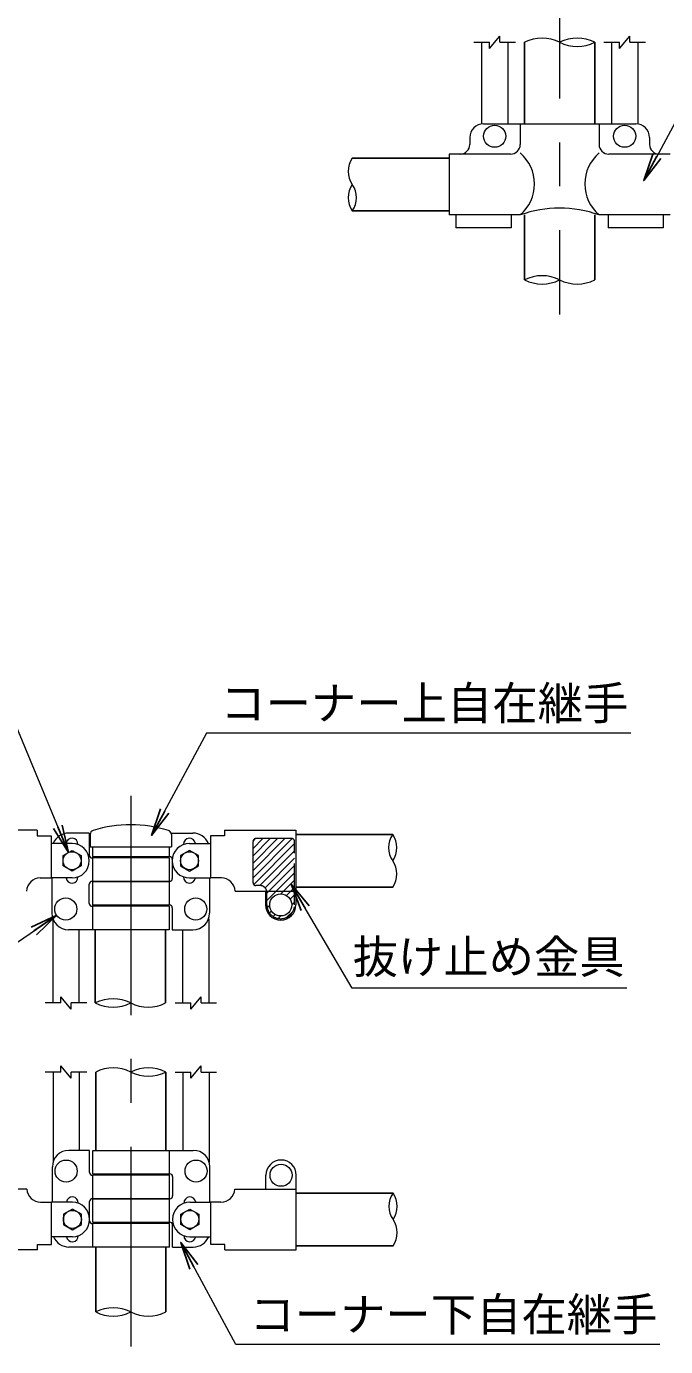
# Model space of a CAD drawing. Units: millimetres, scale not verified. Extents: x -4200 to 4200, y -2970 to 2970.
# Drawn here: x 1962 to 2886, y -922 to 990 of the extents above; entities that cross this region are included whole.
import ezdxf
from ezdxf.enums import TextEntityAlignment as Align

# ---------------------------------------------------------------- set-up
doc = ezdxf.new("R2010")
doc.units = ezdxf.units.MM
doc.header["$LTSCALE"] = 10
doc.linetypes.add('DASHED', pattern=[7.5, 6, -1.5])
doc.linetypes.add('USER1', pattern=[50.8, 31.75, -6.35, 6.35, -6.35])
for name, color, linetype, lineweight in [('0-1_D-BMK', 2, 'USER1', 13), ('0-2_D-STR1', 1, 'Continuous', 25), ('0-3_D-STR-DIM', 7, 'Continuous', 13), ('0-B_D-STR3', 3, 'Continuous', 13), ('0-D_D-STR-TXT', 7, 'Continuous', 13)]:
    doc.layers.add(name, color=color, linetype=linetype, lineweight=lineweight)
doc.layers.add('0-4_0', color=7, linetype='Continuous')
doc.styles.add('ＭＳ ゴシック', font='')
doc.styles.get('ＭＳ ゴシック').set_extended_font_data('MS Gothic')

# ---------------------------------------------------------------- blocks, each defined once
blk = doc.blocks.new('_Open')
at = {"layer": '0-4_0'}
blk.add_line((-10, 1.667), (0, 0), dxfattribs=at)
blk.add_lwpolyline([(-10, -1.667), (0, 0), (-10, 0)], dxfattribs=at)

msp = doc.modelspace()

# ---------------------------------------------------------------- linework, layer by layer
at = {"layer": '0-1_D-BMK'}
for p, q in [((2733.12, 1710.56), (2733.12, 572.56)), ((2112.56, -124.43), (2112.56, -921.85))]:
    msp.add_line(p, q, dxfattribs=at)
at = {"layer": '0-2_D-STR1'}
for p, q in [((2682.32, 966.56), (2682.32, 848.56)), ((2783.92, 966.56), (2783.92, 848.56)), ((2573.12, 798.66), (2433.12, 798.66)), ((2573.12, 722.46), (2433.12, 722.46)), ((2682.32, 716.56), (2682.32, 622.56)), ((2783.92, 716.56), (2783.92, 622.56)), ((2351.56, -180.37), (2491.56, -180.37)), ((2061.26, -212.37), (2061.26, -214.37)), ((2162.86, -212.37), (2162.86, -214.37)), ((2351.56, -256.57), (2491.56, -256.57)), ((2061.26, -282.37), (2061.26, -284.37)), ((2162.86, -282.37), (2162.86, -284.37)), ((2061.26, -318.37), (2061.26, -424.37)), ((2162.86, -318.37), (2162.86, -424.37)), ((2061.76, -524.37), (2061.76, -637.73)), ((2163.36, -524.37), (2163.36, -637.73)), ((2061.76, -671.73), (2061.76, -673.73)), ((2163.36, -671.73), (2163.36, -673.73)), ((2352.06, -699.73), (2492.06, -699.73)), ((2061.76, -741.73), (2061.76, -743.73)), ((2163.36, -741.73), (2163.36, -743.73)), ((2061.76, -777.73), (2061.76, -871.73)), ((2163.36, -777.73), (2163.36, -871.73)), ((2352.06, -775.93), (2492.06, -775.93))]:
    msp.add_line(p, q, dxfattribs=at)
at = {"layer": '0-3_D-STR-DIM'}
for p, q in [((2631.62, 957.56), (2646.62, 975.56)), ((2646.62, 966.56), (2646.62, 975.56)), ((2819.62, 957.56), (2834.62, 975.56)), ((2834.62, 966.56), (2834.62, 975.56)), ((2609.12, 966.56), (2631.62, 966.56)), ((2631.62, 957.56), (2631.62, 966.56)), ((2646.62, 966.56), (2669.12, 966.56)), ((2797.12, 966.56), (2819.62, 966.56)), ((2819.62, 957.56), (2819.62, 966.56)), ((2834.62, 966.56), (2857.12, 966.56)), ((2011.31, -424.37), (2011.31, -415.37)), ((2026.31, -433.37), (2011.31, -415.37)), ((2199.31, -433.37), (2214.31, -415.37)), ((2214.31, -424.37), (2214.31, -415.37)), ((2011.31, -424.37), (1988.81, -424.37)), ((2048.81, -424.37), (2026.31, -424.37)), ((2026.31, -433.37), (2026.31, -424.37)), ((2176.81, -424.37), (2199.31, -424.37)), ((2199.31, -433.37), (2199.31, -424.37)), ((2214.31, -424.37), (2236.81, -424.37)), ((2011.31, -524.37), (2011.31, -515.37)), ((2026.31, -533.37), (2011.31, -515.37)), ((2199.31, -533.37), (2214.31, -515.37)), ((2214.31, -524.37), (2214.31, -515.37)), ((2011.31, -524.37), (1988.81, -524.37)), ((2048.81, -524.37), (2026.31, -524.37)), ((2026.31, -533.37), (2026.31, -524.37)), ((2176.81, -524.37), (2199.31, -524.37)), ((2199.31, -533.37), (2199.31, -524.37)), ((2214.31, -524.37), (2236.81, -524.37))]:
    msp.add_line(p, q, dxfattribs=at)
for centre, radius, start, end in [((2707.72, 915.8), 56.76, 63.4184, 116.5816), ((2758.52, 915.8), 56.76, 63.4184, 116.5816), ((2758.52, 1017.32), 56.76, 243.4184, 296.5816), ((2460.36, 779.61), 33.24, 145.03504, 214.96496), ((2460.36, 741.51), 33.24, 145.03422, 214.96578), ((2405.88, 741.51), 33.24, 325.03504, 34.96496), ((2707.72, 571.8), 56.76, 63.4184, 116.5816), ((2707.72, 673.32), 56.76, 243.4184, 296.5816), ((2758.52, 673.32), 56.76, 243.4184, 296.5816), ((2518.8, -199.42), 33.24, 145.03504, 214.96496), ((2464.32, -199.42), 33.24, 325.03504, 34.96496), ((2464.32, -237.52), 33.24, 325.03422, 34.96578), ((2086.91, -476.19), 57.83, 63.66726, 116.33274), ((2086.91, -372.54), 57.83, 243.66726, 296.33274), ((2137.71, -374.66), 55.71, 243.16247, 296.83753), ((2087.16, -575.13), 56.76, 63.41722, 116.58278), ((2137.96, -575.13), 56.76, 63.41723, 116.58277), ((2137.96, -473.61), 56.76, 243.41723, 296.58277), ((2519.3, -718.78), 33.24, 145.03504, 214.96496), ((2464.82, -718.78), 33.24, 325.03504, 34.96496), ((2464.82, -756.88), 33.24, 325.03422, 34.96578), ((2087.16, -922.49), 56.76, 63.4184, 116.5816), ((2087.16, -820.97), 56.76, 243.4184, 296.5816), ((2137.96, -820.97), 56.76, 243.4184, 296.5816)]:
    msp.add_arc(centre, radius, start, end, dxfattribs=at)
at = {"layer": '0-B_D-STR3'}
for p, q in [((2620.12, 966.56), (2620.12, 848.33)), ((2658.12, 966.56), (2658.12, 848.56)), ((2808.12, 966.56), (2808.12, 848.56)), ((2846.12, 966.56), (2846.12, 848.33)), ((2623.12, 848.56), (2843.12, 848.56)), ((2676.02, 848.56), (2676.02, 818.56)), ((2790.22, 848.56), (2790.22, 818.56)), ((2603.12, 828.56), (2603.12, 818.56)), ((2863.12, 828.56), (2863.12, 818.56)), ((2573.12, 804.56), (2573.12, 716.56)), ((2662.02, 804.56), (2573.12, 804.56)), ((2893.12, 804.56), (2804.22, 804.56)), ((2676.02, 716.56), (2573.12, 716.56)), ((2583.12, 716.56), (2583.12, 697.96)), ((2663.12, 716.56), (2663.12, 697.96)), ((2893.12, 716.56), (2790.22, 716.56)), ((2803.12, 716.56), (2803.12, 697.96)), ((2883.12, 716.56), (2883.12, 697.96)), ((2663.12, 697.96), (2583.12, 697.96)), ((2883.12, 697.96), (2803.12, 697.96)), ((1977.16, -174.37), (1873.56, -174.37)), ((1997.16, -182.16), (1997.16, -243.37)), ((2052.56, -178.37), (2022.56, -178.37)), ((2052.56, -178.37), (2052.56, -210.37)), ((2053.76, -180.33), (2053.76, -198.37)), ((2171, -178.37), (2202.56, -178.37)), ((2171.36, -180.42), (2171.36, -198.37)), ((2227.96, -182.16), (2227.96, -243.37)), ((2247.96, -174.37), (2351.56, -174.37)), ((2289.56, -200.57), (2303.76, -186.37)), ((2289.56, -211.18), (2314.37, -186.37)), ((2289.56, -221.78), (2324.98, -186.37)), ((2289.56, -232.39), (2335.58, -186.37)), ((2289.56, -243), (2346.14, -186.42)), ((2289.6, -189.93), (2293.12, -186.4)), ((2351.56, -174.37), (2351.56, -262.37)), ((2027.56, -193.37), (1997.16, -193.37)), ((2053.76, -198.37), (2171.36, -198.37)), ((2056.96, -198.37), (2056.96, -212.37)), ((2168.16, -198.37), (2168.16, -212.37)), ((2197.56, -193.37), (2227.96, -193.37)), ((2290.38, -252.79), (2349.56, -193.6)), ((2299.4, -254.37), (2349.56, -204.21)), ((2168.16, -214.37), (2056.56, -214.37)), ((2056.96, -212.37), (2168.56, -212.37)), ((2056.96, -214.37), (2056.96, -248.37)), ((2168.16, -214.37), (2168.16, -248.37)), ((2172.56, -216.37), (2172.56, -244.37)), ((2306.83, -257.55), (2349.56, -214.82)), ((2309.56, -265.42), (2349.56, -225.42)), ((1981.54, -243.37), (1997.16, -243.37)), ((2027.56, -243.37), (1997.16, -243.37)), ((1998.56, -243.37), (1998.56, -294.37)), ((2168.16, -248.37), (2056.56, -248.37)), ((2056.96, -248.37), (2168.56, -248.37)), ((2056.96, -248.37), (2056.96, -282.37)), ((2168.16, -248.37), (2168.16, -282.37)), ((2197.56, -243.37), (2227.96, -243.37)), ((2226.56, -243.37), (2226.56, -294.37)), ((2243.59, -243.37), (2227.96, -243.37)), ((2309.56, -276.03), (2349.56, -236.03)), ((2329.79, -266.41), (2349.56, -246.64)), ((2052.56, -280.37), (2052.56, -252.37)), ((2263.56, -262.37), (2351.56, -262.37)), ((2307.56, -262.37), (2307.56, -282.37)), ((2337.97, -268.83), (2349.56, -257.24)), ((2351.56, -262.37), (2351.56, -282.37)), ((2168.16, -284.37), (2056.56, -284.37)), ((2056.96, -282.37), (2168.56, -282.37)), ((2056.96, -284.37), (2056.96, -318.37)), ((2168.16, -284.37), (2168.16, -318.37)), ((2172.56, -286.37), (2172.56, -318.37)), ((2309.96, -286.24), (2313.63, -282.56)), ((2343.25, -274.16), (2349.56, -267.85)), ((2345.55, -282.47), (2349.56, -278.46)), ((1999.56, -302.37), (1999.56, -424.37)), ((2225.56, -302.37), (2225.56, -424.37)), ((2313.14, -293.67), (2316.03, -290.77)), ((2318.48, -298.93), (2321.34, -296.07)), ((2326.05, -301.97), (2329.7, -298.32)), ((2338.27, -300.35), (2347.4, -291.23)), ((2168.16, -318.37), (2022.56, -318.37)), ((2037.56, -318.37), (2037.56, -424.37)), ((2172.56, -318.37), (2202.56, -318.37)), ((2187.56, -318.37), (2187.56, -424.37)), ((2000.06, -524.37), (2000.06, -654.87)), ((2038.06, -524.37), (2038.06, -637.73)), ((2188.06, -524.37), (2188.06, -637.73)), ((2226.06, -524.37), (2226.06, -654.87)), ((2053.06, -637.73), (2023.06, -637.73)), ((2053.06, -669.73), (2053.06, -637.73)), ((2057.46, -671.73), (2057.46, -637.73)), ((2057.46, -637.73), (2203.06, -637.73)), ((2168.66, -671.73), (2168.66, -637.73)), ((1999.06, -712.73), (1999.06, -661.73)), ((2227.06, -712.73), (2227.06, -661.73)), ((2168.66, -673.73), (2057.06, -673.73)), ((2057.46, -671.73), (2169.06, -671.73)), ((2057.46, -707.73), (2057.46, -673.73)), ((2168.66, -707.73), (2168.66, -673.73)), ((2173.06, -675.73), (2173.06, -703.73)), ((2308.06, -693.73), (2308.06, -673.73)), ((2352.06, -693.73), (2352.06, -673.73)), ((1962.06, -693.73), (1874.06, -693.73)), ((2263.06, -693.73), (2351.06, -693.73)), ((2352.06, -781.73), (2352.06, -693.73)), ((1982.04, -712.73), (1997.66, -712.73)), ((1997.66, -773.94), (1997.66, -712.73)), ((2028.06, -712.73), (1997.66, -712.73)), ((2053.06, -739.73), (2053.06, -711.73)), ((2168.66, -707.73), (2057.06, -707.73)), ((2057.46, -707.73), (2169.06, -707.73)), ((2057.46, -741.73), (2057.46, -707.73)), ((2168.66, -741.73), (2168.66, -707.73)), ((2198.06, -712.73), (2228.46, -712.73)), ((2243.09, -712.73), (2227.46, -712.73)), ((2228.46, -773.94), (2228.46, -712.73)), ((2168.66, -743.73), (2057.06, -743.73)), ((2057.46, -741.73), (2169.06, -741.73)), ((2057.46, -777.73), (2057.46, -743.73)), ((2168.66, -777.73), (2168.66, -743.73)), ((2028.06, -762.73), (1997.66, -762.73)), ((2173.06, -777.73), (2173.06, -745.73)), ((2198.06, -762.73), (2228.46, -762.73)), ((1977.66, -781.73), (1874.06, -781.73)), ((2168.66, -777.73), (2023.06, -777.73)), ((2173.06, -777.73), (2203.06, -777.73)), ((2248.46, -781.73), (2352.06, -781.73))]:
    msp.add_line(p, q, dxfattribs=at)
at = {"layer": '0-B_D-STR3', "linetype": 'DASHED'}
for p, q in [((2289.56, -250.37), (2289.56, -190.37)), ((2345.56, -186.37), (2293.56, -186.37)), ((2349.56, -282.37), (2349.56, -190.37)), ((2299.56, -254.37), (2293.56, -254.37)), ((2309.56, -282.37), (2309.56, -264.37))]:
    msp.add_line(p, q, dxfattribs=at)
at = {"layer": '0-B_D-STR3'}
for points in [[(1977.16, -174.37), (1977.16, -182.16), (1997.16, -182.16)], [(2247.96, -174.37), (2247.96, -182.16), (2227.96, -182.16)], [(1977.66, -781.73), (1977.66, -773.94), (1997.66, -773.94)], [(2248.46, -781.73), (2248.46, -773.94), (2228.46, -773.94)]]:
    msp.add_lwpolyline(points, dxfattribs=at)
for points in [[(2027.56, -203.37), (2040.55, -210.87), (2040.55, -225.87), (2027.56, -233.37), (2014.57, -225.87), (2014.57, -210.87)], [(2197.56, -203.37), (2184.57, -210.87), (2184.57, -225.87), (2197.56, -233.37), (2210.55, -225.87), (2210.55, -210.87)], [(2028.06, -752.73), (2041.05, -745.23), (2041.05, -730.23), (2028.06, -722.73), (2015.07, -730.23), (2015.07, -745.23)], [(2198.06, -752.73), (2185.07, -745.23), (2185.07, -730.23), (2198.06, -722.73), (2211.05, -730.23), (2211.05, -745.23)]]:
    msp.add_lwpolyline(points, close=True, dxfattribs=at)
for centre, radius in [((2639.12, 830.56), 16), ((2827.12, 830.56), 16), ((2027.56, -218.37), 12.99), ((2197.56, -218.37), 12.99), ((2329.56, -282.37), 16), ((2018.56, -288.37), 16), ((2206.56, -288.37), 16), ((2019.06, -667.73), 16), ((2207.06, -667.73), 16), ((2330.06, -673.73), 16), ((2028.06, -737.73), 12.99), ((2198.06, -737.73), 12.99)]:
    msp.add_circle(centre, radius, dxfattribs=at)
for centre, radius, start, end in [((2623.12, 828.56), 20, 90, 180), ((2843.12, 828.56), 20, 0, 90), ((2589.12, 818.56), 14, 270, 0), ((2662.02, 818.56), 14, 270, 0), ((2637.77, 761.44), 58.97, 310.4464, 49.5536), ((2828.48, 761.44), 58.97, 130.4464, 229.5536), ((2804.22, 818.56), 14, 180, 270), ((2877.12, 818.56), 14, 180, 270), ((2733.12, 555.59), 170.8, 70.46947, 109.53053), ((2112.42, -350.53), 184.17, 72.71226, 107.18963), ((2022.56, -202.37), 24, 90, 157.97569), ((2027.56, -194.37), 8.5, 356.73321, 173.24367), ((2059.76, -180.33), 6, 107.18963, 180), ((2165.36, -180.42), 6, 0, 72.71226), ((2197.56, -194.37), 8.5, 6.75633, 183.26679), ((2202.56, -202.37), 24, 22.02431, 90), ((2027.56, -218.37), 25, 270, 90), ((2197.56, -218.37), 25, 90, 270), ((2056.56, -210.37), 4, 180, 270), ((2168.56, -216.37), 4, 0, 90), ((1981.54, -263.37), 20, 90, 177.13402), ((2027.56, -242.37), 8.5, 186.75633, 3.26679), ((2056.56, -252.37), 4, 90, 180), ((2168.56, -244.37), 4, 270, 0), ((2197.56, -242.37), 8.5, 176.73321, 353.24367), ((2243.59, -263.37), 20, 2.86598, 90), ((2056.56, -280.37), 4, 180, 270), ((2168.56, -286.37), 4, 0, 90), ((2329.56, -282.37), 22, 180, 0), ((2022.56, -294.37), 24, 180, 270), ((2202.56, -294.37), 24, 270, 0), ((2023.06, -661.73), 24, 90, 180), ((2203.06, -661.73), 24, 0, 90), ((2330.06, -673.73), 22, 0, 180), ((2057.06, -669.73), 4, 180, 270), ((2169.06, -675.73), 4, 0, 90), ((1982.04, -692.73), 20, 182.86598, 270), ((2028.06, -713.73), 8.5, 356.73321, 173.24367), ((2169.06, -703.73), 4, 270, 0), ((2198.06, -713.73), 8.5, 6.75633, 183.26679), ((2243.09, -692.73), 20, 270, 357.13402), ((2028.06, -737.73), 25, 270, 90), ((2057.06, -711.73), 4, 90, 180), ((2198.06, -737.73), 25, 90, 270), ((2057.06, -739.73), 4, 180, 270), ((2169.06, -745.73), 4, 0, 90), ((2023.06, -753.73), 24, 202.02431, 270), ((2028.06, -761.73), 8.5, 186.75633, 3.26679), ((2198.06, -761.73), 8.5, 176.73321, 353.24367), ((2203.06, -753.73), 24, 270, 337.97569)]:
    msp.add_arc(centre, radius, start, end, dxfattribs=at)
at = {"layer": '0-B_D-STR3', "linetype": 'DASHED'}
for centre, radius, start, end in [((2293.56, -190.37), 4, 90, 180), ((2345.56, -190.37), 4, 0, 90), ((2293.56, -250.37), 4, 180, 270), ((2299.56, -264.37), 10, 0, 90), ((2329.56, -282.37), 20, 180, 0)]:
    msp.add_arc(centre, radius, start, end, dxfattribs=at)
at = {"layer": '0-D_D-STR-TXT'}
for points in [[(3281.57, 913.99), (2934.31, 913.99), (2855.82, 767.98)], [(1597.14, 39.29), (1920.2, 39.29), (2021.69, -204.47)], [(2835.98, -33.96), (2222.17, -33.96), (2143.68, -179.96)], [(2830.39, -402.96), (2432.95, -402.96), (2345.48, -254.19)], [(1493.55, -410.7), (1839.62, -410.7), (2003.7, -298.53)], [(2878.2, -918.88), (2264.39, -918.88), (2185.9, -772.88)]]:
    msp.add_lwpolyline(points, dxfattribs=at)

# ---------------------------------------------------------------- block references
at = {"layer": '0-D_D-STR-TXT', "xscale": 4, "yscale": 4}
for p, rotation in [((2854.88, 766.22), 241.73951), ((2142.73, -181.73), 241.73951), ((2022.46, -206.31), 292.60463), ((2344.47, -252.47), 120.45217), ((2005.35, -297.4), 34.35859), ((2184.96, -771.12), 118.26049)]:
    msp.add_blockref('_Open', p, dxfattribs=dict(at, rotation=rotation))

# ---------------------------------------------------------------- texts
at = {"layer": '0-D_D-STR-TXT', "style": 'ＭＳ ゴシック'}
for s, p in [('コーナー上自在継手', (2242.1, -28.77)), ('抜け止め金具', (2433.59, -396.03)), ('コーナー下自在継手', (2284.32, -913.7))]:
    msp.add_text(s, height=48.09, dxfattribs=at).set_placement(p, align=Align.BOTTOM_LEFT)

doc.saveas('drawing.dxf')
